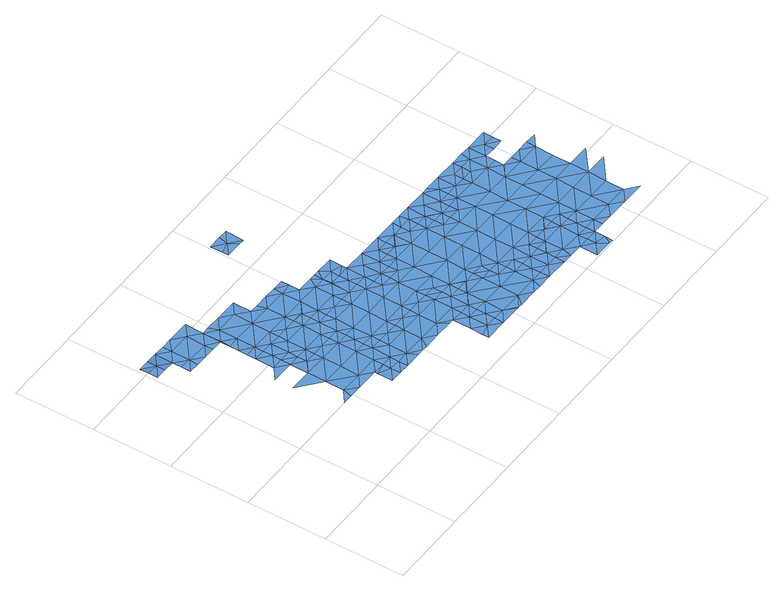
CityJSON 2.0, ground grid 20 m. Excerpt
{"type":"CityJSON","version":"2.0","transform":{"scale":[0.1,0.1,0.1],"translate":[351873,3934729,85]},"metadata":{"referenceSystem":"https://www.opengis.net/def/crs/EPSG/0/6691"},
"CityObjects":{
"waterbody1":{"type":"WaterBody","attributes":{"name":"3","class":"1140","function":"1","WaterBodyRiverFloodingRiskAttribute.description":"2","WaterBodyRiverFloodingRiskAttribute.rankOrg":"2","WaterBodyRiverFloodingRiskAttribute.adminType":"2","WaterBodyRiverFloodingRiskAttribute.scale":"L2"},"geometry":[{"type":"MultiSurface","lod":"1","boundaries":[[[0,1,2]],[[2,3,0]],[[4,5,6]],[[7,8,9]],[[6,0,10]],[[0,3,10]],[[11,4,6]],[[12,9,8]],[[13,8,4]],[[14,10,3]],[[15,13,4]],[[16,6,10]],[[11,15,4]],[[17,12,8]],[[13,17,8]],[[11,6,16]],[[18,12,17]],[[14,19,10]],[[20,15,11]],[[21,11,16]],[[16,10,22]],[[11,23,20]],[[14,24,19]],[[22,21,16]],[[10,19,22]],[[21,23,11]],[[24,25,19]],[[26,22,19]],[[26,19,25]],[[27,28,29]],[[30,29,28]],[[31,23,21]],[[25,30,28]],[[32,33,22]],[[22,33,21]],[[22,26,32]],[[25,34,26]],[[25,28,34]],[[35,36,21]],[[35,21,33]],[[27,37,28]],[[31,21,36]],[[38,26,34]],[[39,38,34]],[[40,41,37]],[[28,37,41]],[[42,39,34]],[[34,28,42]],[[28,41,42]],[[43,41,40]],[[42,44,39]],[[45,44,42]],[[43,46,41]],[[41,47,42]],[[48,45,42]],[[49,46,43]],[[42,47,48]],[[41,46,47]],[[49,50,46]],[[51,48,47]],[[52,46,50]],[[47,53,51]],[[52,54,46]],[[54,53,47]],[[47,46,54]],[[52,50,55]],[[55,56,52]],[[57,58,59]],[[57,60,58]],[[61,53,54]],[[62,58,60]],[[63,52,56]],[[58,64,59]],[[54,52,63]],[[65,61,54]],[[66,59,64]],[[67,66,64]],[[65,54,63]],[[56,68,63]],[[56,67,68]],[[68,67,64]],[[61,65,69]],[[58,62,70]],[[71,63,68]],[[64,58,72]],[[73,72,70]],[[58,70,72]],[[68,64,74]],[[75,76,68]],[[71,68,76]],[[74,64,72]],[[77,75,68]],[[72,73,78]],[[68,74,77]],[[78,79,72]],[[80,75,77]],[[74,81,77]],[[74,72,79]],[[82,79,78]],[[83,80,77]],[[74,84,81]],[[83,77,81]],[[84,74,79]],[[85,79,82]],[[81,84,86]],[[80,83,87]],[[88,86,84]],[[89,79,85]],[[84,79,90]],[[90,79,89]],[[84,91,88]],[[92,91,84]],[[84,90,92]]]}]},
"waterbody2":{"type":"WaterBody","attributes":{"name":"3","class":"1140","function":"1","WaterBodyRiverFloodingRiskAttribute.description":"2","WaterBodyRiverFloodingRiskAttribute.rankOrg":"3","WaterBodyRiverFloodingRiskAttribute.adminType":"2","WaterBodyRiverFloodingRiskAttribute.scale":"L2"},"geometry":[{"type":"MultiSurface","lod":"1","boundaries":[[[9,93,94]],[[9,12,93]],[[95,94,93]],[[12,18,93]],[[96,97,98]],[[15,17,13]],[[99,95,93]],[[99,93,18]],[[20,100,15]],[[17,100,18]],[[17,15,100]],[[101,18,100]],[[99,18,101]],[[20,23,100]],[[102,99,101]],[[23,103,100]],[[104,102,101]],[[31,103,23]],[[105,104,101]],[[101,100,105]],[[100,103,105]],[[31,36,103]],[[38,106,26]],[[32,106,33]],[[32,26,106]],[[107,104,105]],[[108,105,103]],[[108,103,36]],[[109,33,106]],[[35,33,109]],[[36,35,109]],[[110,111,105]],[[38,39,106]],[[105,108,110]],[[107,105,111]],[[109,112,36]],[[36,112,108]],[[113,107,111]],[[114,106,39]],[[106,115,109]],[[116,108,112]],[[114,39,44]],[[114,115,106]],[[45,114,44]],[[109,117,112]],[[118,116,112]],[[115,117,109]],[[117,118,112]],[[45,48,114]],[[119,115,114]],[[120,114,48]],[[121,118,117]],[[120,119,114]],[[122,117,115]],[[48,51,120]],[[119,122,115]],[[121,117,123]],[[122,123,117]],[[51,53,120]],[[53,124,120]],[[125,123,122]],[[126,122,119]],[[124,127,120]],[[61,124,53]],[[127,126,119]],[[119,120,127]],[[128,125,122]],[[126,129,122]],[[129,128,122]],[[61,69,124]],[[130,126,127]],[[65,131,69]],[[132,130,127]],[[65,63,131]],[[63,71,131]],[[127,124,133]],[[124,69,133]],[[134,132,127]],[[133,134,127]],[[69,131,133]],[[71,76,131]],[[131,76,75]],[[134,135,132]],[[131,136,133]],[[137,135,138]],[[137,132,135]],[[136,134,133]],[[131,75,139]],[[80,139,75]],[[140,138,135]],[[136,131,139]],[[141,135,134]],[[80,87,139]],[[140,135,142]],[[143,134,136]],[[86,83,81]],[[135,141,142]],[[134,143,141]],[[83,144,87]],[[83,86,144]],[[142,141,145]],[[144,86,88]],[[146,147,145]],[[139,87,148]],[[147,146,149]],[[150,143,136]],[[136,139,151]],[[146,152,149]],[[87,144,148]],[[88,91,144]],[[145,141,146]],[[139,148,151]],[[153,141,143]],[[89,85,154]],[[90,89,154]],[[146,155,152]],[[141,156,146]],[[150,136,151]],[[157,91,92]],[[85,158,154]],[[144,159,148]],[[92,90,157]],[[90,154,157]],[[160,155,146]],[[153,143,150]],[[144,91,161]],[[141,153,156]],[[146,156,160]],[[91,157,161]],[[162,154,158]],[[159,144,161]],[[159,163,148]],[[157,154,164]],[[164,154,162]],[[151,148,163]],[[165,156,153]],[[157,164,166]],[[167,168,157]],[[167,157,166]],[[150,151,163]],[[161,157,168]],[[153,150,169]],[[169,170,153]],[[170,171,153]],[[168,172,161]],[[165,153,171]],[[169,150,173]],[[161,174,159]],[[150,163,173]],[[172,174,161]],[[175,171,170]],[[176,169,173]],[[172,168,177]],[[163,159,178]],[[179,176,173]],[[177,180,172]],[[178,159,174]],[[181,179,173]],[[173,163,181]],[[181,163,178]],[[182,174,172]],[[172,180,183]],[[174,182,178]],[[181,184,179]],[[180,185,183]],[[186,179,184]],[[185,187,183]],[[188,186,184]],[[172,183,182]],[[189,188,184]],[[187,190,183]],[[181,178,191]],[[192,184,181]],[[193,194,195]],[[196,194,197]],[[196,195,194]],[[178,182,191]],[[198,182,183]],[[189,184,199]],[[200,190,201]],[[192,181,191]],[[198,183,190]],[[200,197,194]],[[201,197,200]],[[202,194,193]],[[203,184,192]],[[199,184,203]],[[198,190,200]],[[204,200,194]],[[191,182,205]],[[182,198,205]],[[191,206,192]],[[207,199,203]],[[194,202,204]],[[208,203,192]],[[200,209,198]],[[191,205,210]],[[211,209,200]],[[211,200,204]],[[207,203,212]],[[191,210,206]],[[202,213,204]],[[198,214,205]],[[192,206,208]],[[212,203,208]],[[213,215,204]],[[210,205,214]],[[204,215,211]],[[198,209,214]],[[212,216,217]],[[217,216,218]],[[219,208,206]],[[216,212,208]],[[206,210,220]],[[221,219,206]],[[222,209,211]],[[216,223,218]],[[224,221,206]],[[210,214,220]],[[225,226,208]],[[225,208,219]],[[227,211,215]],[[209,222,214]],[[213,228,215]],[[216,208,226]],[[206,220,224]],[[222,211,227]],[[223,216,229]],[[222,230,214]],[[216,226,229]],[[231,221,224]],[[220,214,230]],[[232,233,226]],[[230,234,220]],[[235,231,224]],[[229,226,233]],[[234,236,220]],[[236,235,224]],[[227,237,222]],[[224,220,236]],[[233,238,229]],[[232,239,233]],[[222,240,230]],[[241,238,233]],[[233,239,241]],[[242,235,236]],[[243,242,236]]]}]},
"waterbody3":{"type":"WaterBody","attributes":{"name":"3","class":"1140","function":"1","WaterBodyRiverFloodingRiskAttribute.description":"2","WaterBodyRiverFloodingRiskAttribute.rankOrg":"1","WaterBodyRiverFloodingRiskAttribute.adminType":"2","WaterBodyRiverFloodingRiskAttribute.scale":"L2"},"geometry":[{"type":"MultiSurface","lod":"1","boundaries":[[[244,30,245]],[[246,245,247]],[[244,29,30]],[[246,244,245]],[[247,24,14]],[[24,247,245]],[[245,30,25]],[[25,24,245]]]}]},
"waterbody4":{"type":"WaterBody","attributes":{"name":"3","class":"1140","function":"1","WaterBodyRiverFloodingRiskAttribute.description":"2","WaterBodyRiverFloodingRiskAttribute.rankOrg":"2","WaterBodyRiverFloodingRiskAttribute.adminType":"2","WaterBodyRiverFloodingRiskAttribute.scale":"L2"},"geometry":[{"type":"MultiSurface","lod":"1","boundaries":[[[248,249,250]],[[248,251,249]],[[252,251,248]],[[252,253,251]],[[254,253,252]],[[255,256,257]],[[255,258,249]],[[255,259,258]],[[259,260,258]],[[261,262,263]],[[261,264,262]],[[265,261,266]],[[267,268,269]],[[270,269,268]],[[270,271,269]],[[272,273,274]],[[123,274,273]],[[125,274,123]],[[125,128,274]],[[121,275,118]],[[275,276,118]],[[277,276,275]],[[276,277,278]],[[278,277,279]],[[279,277,280]],[[281,280,277]],[[281,282,280]],[[137,138,283]],[[284,283,138]],[[128,283,284]],[[283,128,129]],[[285,128,284]],[[284,138,286]],[[267,269,287]],[[264,288,262]],[[266,261,263]],[[263,262,98]],[[260,263,258]],[[249,258,289]],[[259,255,257]],[[290,256,251]],[[290,251,253]],[[291,254,252]],[[292,254,291]],[[279,291,252]],[[278,279,252]],[[278,252,248]],[[278,248,113]],[[107,113,248]],[[102,104,250]],[[107,248,104]],[[278,113,111]],[[256,249,251]],[[248,250,104]],[[249,289,293]],[[250,99,102]],[[95,99,293]],[[95,293,94]],[[294,94,293]],[[97,96,289]],[[276,111,110]],[[295,288,264]],[[296,297,264]],[[297,295,264]],[[262,288,298]],[[298,98,262]],[[97,289,258]],[[263,97,258]],[[283,126,130]],[[138,299,286]],[[286,299,152]],[[98,97,263]],[[96,300,289]],[[293,289,300]],[[293,300,301]],[[293,301,294]],[[256,255,249]],[[116,276,108]],[[110,108,276]],[[250,293,99]],[[250,249,293]],[[149,152,299]],[[299,142,149]],[[142,147,149]],[[140,299,138]],[[140,142,299]],[[142,145,147]],[[302,281,277]],[[278,111,276]],[[277,275,302]],[[275,123,302]],[[116,118,276]],[[121,123,275]],[[129,126,283]],[[128,285,274]],[[302,123,273]],[[272,274,285]],[[284,286,285]],[[261,303,264]],[[261,265,303]],[[137,283,132]],[[130,132,283]],[[304,287,303]],[[265,304,303]],[[305,264,303]],[[305,296,264]],[[269,305,287]],[[306,305,269]],[[303,287,305]],[[271,306,269]]]}]},
"waterbody5":{"type":"WaterBody","attributes":{"name":"3","class":"1140","function":"1","WaterBodyRiverFloodingRiskAttribute.description":"2","WaterBodyRiverFloodingRiskAttribute.rankOrg":"1","WaterBodyRiverFloodingRiskAttribute.adminType":"2","WaterBodyRiverFloodingRiskAttribute.scale":"L2"},"geometry":[{"type":"MultiSurface","lod":"1","boundaries":[[[60,57,307]],[[308,60,307]],[[309,310,307]],[[55,50,309]],[[50,310,309]],[[66,309,59]],[[310,311,307]],[[67,55,309]],[[67,309,66]],[[55,67,56]],[[57,59,307]],[[308,307,311]],[[59,309,307]]]}]},
"waterbody6":{"type":"WaterBody","attributes":{"name":"3","class":"1140","function":"1","WaterBodyRiverFloodingRiskAttribute.description":"2","WaterBodyRiverFloodingRiskAttribute.rankOrg":"3","WaterBodyRiverFloodingRiskAttribute.adminType":"2","WaterBodyRiverFloodingRiskAttribute.scale":"L2"},"geometry":[{"type":"MultiSurface","lod":"1","boundaries":[[[272,312,313]],[[281,313,314]],[[281,314,282]],[[302,273,281]],[[281,273,313]],[[315,313,312]],[[272,313,273]],[[314,313,315]],[[312,272,285]]]}]},
"waterbody7":{"type":"WaterBody","attributes":{"name":"3","class":"1140","function":"1","WaterBodyRiverFloodingRiskAttribute.description":"2","WaterBodyRiverFloodingRiskAttribute.rankOrg":"2","WaterBodyRiverFloodingRiskAttribute.adminType":"2","WaterBodyRiverFloodingRiskAttribute.scale":"L2"},"geometry":[{"type":"MultiSurface","lod":"1","boundaries":[[[316,317,318]],[[316,319,320]],[[320,317,316]],[[316,321,322]],[[323,316,318]],[[321,316,323]],[[319,316,322]]]}]},
"waterbody8":{"type":"WaterBody","attributes":{"name":"3","class":"1140","function":"1","WaterBodyRiverFloodingRiskAttribute.description":"2","WaterBodyRiverFloodingRiskAttribute.rankOrg":"2","WaterBodyRiverFloodingRiskAttribute.adminType":"2","WaterBodyRiverFloodingRiskAttribute.scale":"L2"},"geometry":[{"type":"MultiSurface","lod":"1","boundaries":[[[187,324,190]],[[325,326,324]],[[190,324,201]],[[201,324,197]],[[187,185,324]],[[197,324,326]],[[162,327,325]],[[325,327,328]],[[326,325,328]],[[164,162,325]],[[329,164,325]],[[324,329,325]],[[329,324,180]],[[180,324,185]],[[162,158,327]],[[329,166,164]],[[167,166,329]],[[177,168,329]],[[197,326,196]],[[195,196,326]],[[330,195,326]],[[328,330,326]],[[168,167,329]],[[177,329,180]]]}]},
"waterbody9":{"type":"WaterBody","attributes":{"name":"3","class":"1140","function":"1","WaterBodyRiverFloodingRiskAttribute.description":"2","WaterBodyRiverFloodingRiskAttribute.rankOrg":"1","WaterBodyRiverFloodingRiskAttribute.adminType":"2","WaterBodyRiverFloodingRiskAttribute.scale":"L2"},"geometry":[{"type":"MultiSurface","lod":"1","boundaries":[[[331,332,333]],[[334,331,333]],[[332,331,335]],[[333,328,334]],[[330,328,333]],[[195,330,333]],[[332,195,333]]]}]},
"waterbody10":{"type":"WaterBody","attributes":{"name":"3","class":"1140","function":"1","WaterBodyRiverFloodingRiskAttribute.description":"2","WaterBodyRiverFloodingRiskAttribute.rankOrg":"2","WaterBodyRiverFloodingRiskAttribute.adminType":"2","WaterBodyRiverFloodingRiskAttribute.scale":"L2"},"geometry":[{"type":"MultiSurface","lod":"1","boundaries":[[[186,188,336]],[[337,338,188]],[[337,339,338]],[[337,340,339]],[[156,341,160]],[[342,336,188]],[[342,188,338]],[[338,343,342]],[[156,165,341]],[[165,171,341]],[[175,336,171]],[[342,171,336]],[[171,342,343]],[[343,341,171]],[[344,341,343]],[[160,341,344]],[[160,344,155]],[[217,207,212]],[[207,217,345]],[[336,175,170]],[[218,340,345]],[[345,340,199]],[[188,189,337]],[[189,199,337]],[[337,199,340]],[[345,199,207]],[[217,218,345]],[[176,179,336]],[[170,169,336]],[[336,169,176]],[[186,336,179]]]}]}
},
"vertices":[
[200,224,4],[171,201,4],[194,200,4],[227,200,4],[201,316,4],[145,317,4],[201,270,4],[145,363,4],[202,362,4],[174,386,4],[256,223,4],[258,315,4],[202,386,4],[230,339,4],[285,199,4],[230,338,4],[257,269,4],[230,362,4],[231,385,4],[313,222,4],[258,338,4],[315,314,4],[314,268,4],[287,338,4],[313,198,4],[341,198,4],[342,245,4],[381,152,4],[369,175,4],[340,152,4],[340,175,4],[315,337,4],[342,268,4],[342,291,4],[370,221,4],[343,314,4],[343,337,4],[397,152,4],[370,244,4],[398,244,4],[410,151,4],[426,174,4],[426,220,4],[453,151,4],[399,244,4],[427,243,4],[482,173,4],[483,219,4],[455,243,4],[497,150,4],[510,150,4],[483,242,4],[539,172,4],[512,242,4],[540,218,4],[539,149,4],[567,149,4],[566,79,4],[594,78,4],[566,102,4],[565,56,4],[540,241,4],[618,55,4],[567,194,4],[595,125,4],[568,217,4],[566,125,4],[567,148,4],[596,171,4],[568,241,4],[622,55,4],[596,194,4],[651,77,4],[631,54,4],[652,124,4],[625,193,4],[624,193,4],[652,170,4],[678,54,4],[707,76,4],[653,193,4],[680,147,4],[700,53,4],[680,170,4],[708,123,4],[736,53,4],[681,147,4],[681,192,4],[709,146,4],[736,76,4],[736,99,4],[737,146,4],[737,123,4],
[203,409,4],[175,433,4],[203,432,4],[176,501,4],[177,525,4],[176,525,4],[231,432,4],[259,361,4],[259,408,4],[260,431,4],[315,360,4],[288,431,4],[316,407,4],[371,267,4],[317,430,4],[344,383,4],[371,313,4],[344,406,4],[345,429,4],[372,359,4],[345,430,4],[427,266,4],[428,312,4],[372,383,4],[429,358,4],[401,382,4],[485,312,4],[484,265,4],[429,382,4],[485,358,4],[457,381,4],[540,265,4],[486,381,4],[514,334,4],[541,311,4],[514,380,4],[514,357,4],[542,333,4],[596,217,4],[570,333,4],[597,264,4],[598,310,4],[599,356,4],[654,263,4],[570,356,4],[571,379,4],[653,216,4],[599,379,4],[655,355,4],[627,378,4],[655,309,4],[709,169,4],[628,378,4],[656,401,4],[628,379,4],[710,215,4],[628,402,4],[711,308,4],[710,262,4],[628,425,4],[712,354,4],[764,76,4],[685,424,4],[684,378,4],[765,122,4],[792,52,4],[766,214,4],[684,401,4],[766,168,4],[792,75,4],[767,261,4],[793,98,4],[712,377,4],[793,99,4],[793,122,4],[793,145,4],[740,330,4],[741,353,4],[741,377,4],[822,167,4],[768,307,4],[823,213,4],[741,376,4],[768,330,4],[822,144,4],[824,260,4],[796,329,4],[850,144,4],[825,306,4],[880,212,4],[879,166,4],[825,352,4],[851,144,4],[797,352,4],[879,144,4],[797,376,4],[826,375,4],[907,143,4],[880,259,4],[881,305,4],[934,49,4],[934,73,4],[905,50,4],[905,73,4],[906,97,4],[936,165,4],[854,375,4],[935,119,4],[906,120,4],[962,49,4],[882,351,4],[991,72,4],[936,211,4],[938,304,3],[882,374,3],[939,350,3],[992,164,4],[937,258,4],[991,118,4],[910,374,3],[1018,48,4],[993,210,4],[1047,71,4],[939,397,3],[911,397,3],[911,420,3],[967,327,3],[994,257,3],[967,326,3],[1049,163,4],[944,420,3],[995,303,3],[967,350,3],[968,373,3],[1048,117,4],[1076,47,4],[968,419,3],[1050,210,4],[995,326,3],[996,372,3],[996,396,3],[1050,256,3],[1023,325,3],[1051,302,3],[1106,163,4],[1025,419,3],[1024,372,3],[1106,209,4],[1024,395,3],[1052,325,3],[1080,324,3],
[313,153,4],[312,176,4],[284,153,4],[284,192,4],
[317,453,4],[261,500,4],[260,454,4],[318,499,4],[374,498,4],[346,522,4],[374,521,4],[262,547,4],[290,523,4],[291,569,4],[205,547,4],[234,570,4],[197,571,4],[149,594,4],[148,548,4],[177,571,4],[92,549,4],[121,618,4],[178,617,4],[36,619,6],[8,620,6],[36,596,7],[7,597,8],[7,574,8],[487,427,4],[459,428,4],[486,404,4],[429,405,4],[373,406,4],[430,451,4],[374,452,4],[403,474,4],[444,474,4],[458,451,4],[459,473,4],[542,357,4],[543,403,4],[515,427,4],[571,426,4],[65,619,4],[120,526,4],[204,501,4],[311,522,4],[403,501,4],[403,521,4],[204,455,4],[175,455,4],[91,526,4],[64,550,5],[63,527,5],[148,525,4],[599,402,4],[176,479,4],[176,478,4],[458,428,4],[93,595,4],[93,618,4],[64,573,5],[36,574,7],
[537,79,4],[509,56,4],[538,126,4],[510,103,4],[509,73,4],
[515,440,4],[487,450,4],[474,473,4],[516,472,4],
[434,682,4],[448,659,4],[462,659,4],[406,674,4],[406,660,4],[440,706,4],[406,706,4],[463,705,4],
[878,120,4],[821,75,4],[877,74,4],[815,51,4],[849,51,4],[821,121,4],[877,50,4],
[894,5,4],[905,23,4],[877,28,4],[848,5,4],[904,4,4],
[769,353,4],[826,399,4],[798,422,4],[814,422,4],[855,421,4],[713,400,4],[769,399,4],[742,423,4],[711,424,4],[883,398,3]
]}
